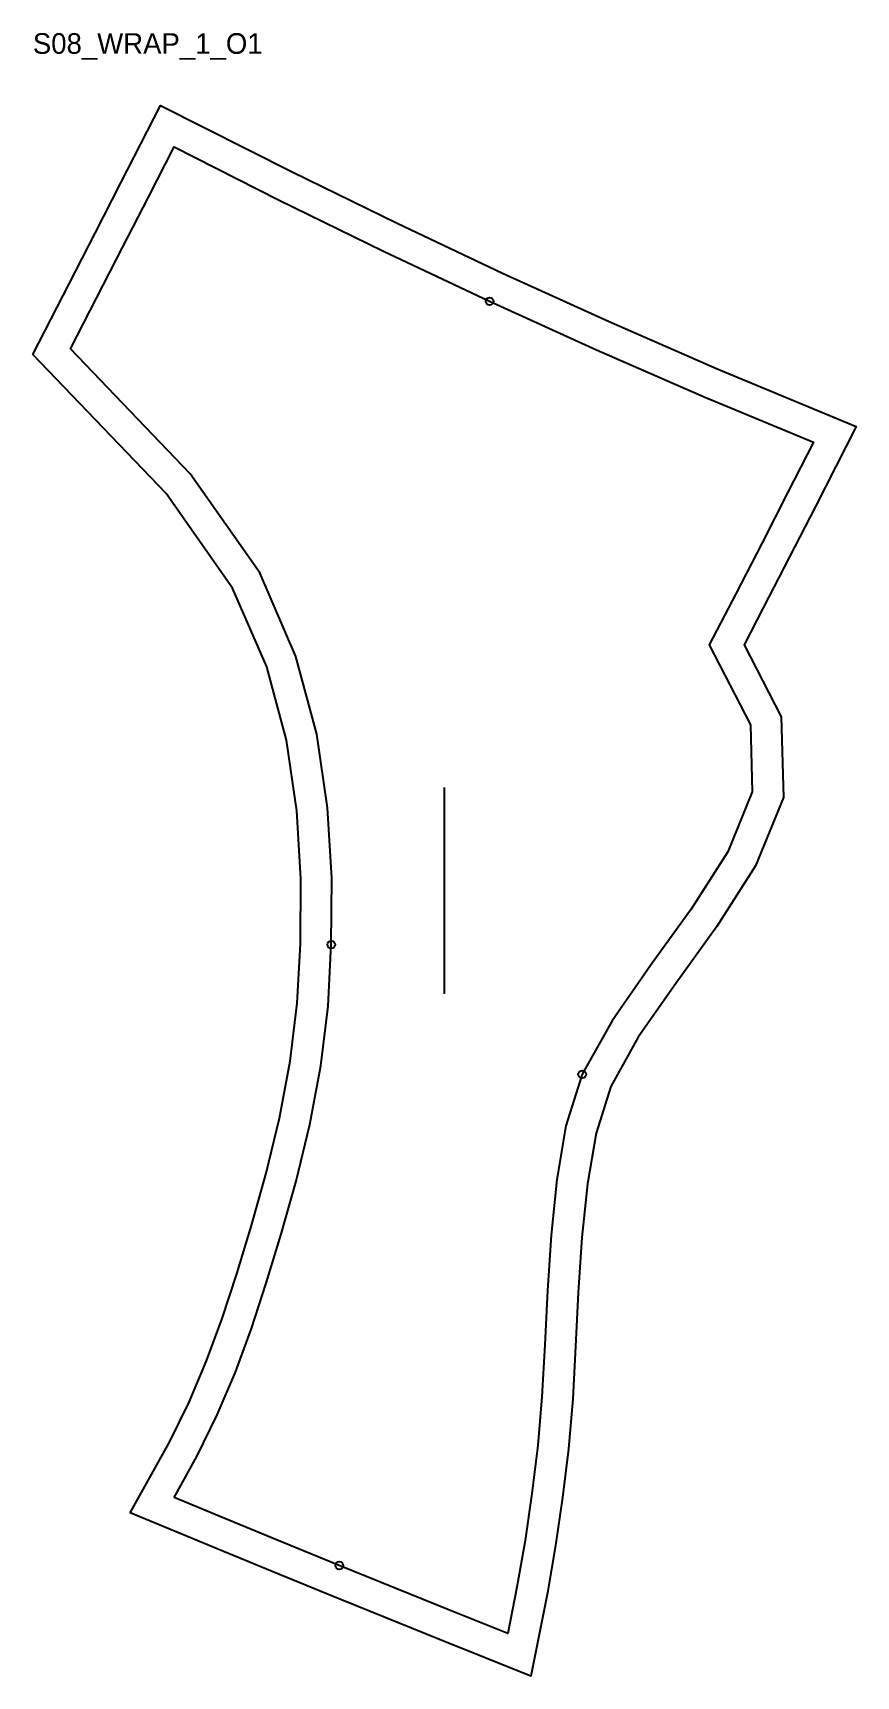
# Model space of a CAD drawing. Header units: millimetres. Extents: x -55 to 265, y -69 to 568.
import ezdxf

# ---------------------------------------------------------------- set-up
doc = ezdxf.new("R2010")
doc.units = ezdxf.units.MM
for name, color, linetype in [('CUT', 1, 'Continuous'), ('GRAIN', 3, 'Continuous'), ('ID', 7, 'Continuous'), ('NOTCH', 2, 'Continuous'), ('SEAM', 5, 'Continuous')]:
    doc.layers.add(name, color=color, linetype=linetype)

msp = doc.modelspace()

# ---------------------------------------------------------------- linework, layer by layer
at = {"layer": 'CUT'}
msp.add_lwpolyline([(-17.05, -5.93), (-1.83, 21.36), (5.82, 36.98), (12.65, 52.97), (18.7, 69.44), (24.31, 86.69), (30.1, 105.45), (35.78, 125.69), (40.93, 147.09), (45.07, 169.2), (47.79, 191.61), (49.03, 214.73), (49.19, 239.84), (47.66, 266.25), (43.6, 293.6), (35.95, 322.1), (22.74, 352.63), (-3.02, 389.34), (-54.81, 443.25), (-40.75, 470.59), (-30.67, 490.23), (-20.65, 509.77), (-5.24, 539.84), (45.87, 514.02), (86.55, 494.13), (127.52, 474.77), (168.83, 455.99), (210.53, 437.84), (264.77, 415.33), (248.95, 384.33), (238.89, 364.71), (228.72, 344.93), (221.27, 330.6), (235.7, 302.72), (236.51, 271.42), (225.66, 244.88), (210.7, 221.41), (194.72, 199.36), (180.19, 178.47), (169.49, 159.31), (163.79, 141.24), (160.47, 121.61), (158.3, 100.73), (156.91, 79.49), (155.86, 58.49), (154.74, 38.2), (153.09, 18.85), (150.83, -0.03), (148.1, -18.64), (144.91, -37.04), (138.51, -69.32), (103.08, -55.09), (81.27, -46.31), (59.61, -37.52), (38.1, -28.72), (16.7, -19.9), (-17.05, -5.93)], close=True, dxfattribs=at)
at = {"layer": 'GRAIN'}
msp.add_line((104.98, 195.26), (104.98, 275.26), dxfattribs=at)
at = {"layer": 'NOTCH'}
for centre in [(122.48, 463.88), (61.02, 214.37), (158.42, 164.09), (64.14, -26.41)]:
    msp.add_circle(centre, 1.5, dxfattribs=at)
at = {"layer": 'SEAM'}
msp.add_lwpolyline([(0, 0), (8.81, 15.8), (16.73, 31.98), (23.81, 48.55), (30.04, 65.52), (35.75, 83.07), (41.61, 102.06), (47.39, 122.66), (52.66, 144.58), (56.94, 167.37), (59.76, 190.57), (61.02, 214.37), (61.2, 240.15), (59.61, 267.48), (55.37, 296.04), (47.31, 326.06), (33.27, 358.52), (6.28, 396.99), (-40.22, 445.38), (-30.08, 465.11), (-20, 484.75), (-9.97, 504.3), (0, 523.75), (40.53, 503.27), (81.35, 483.31), (122.48, 463.88), (163.96, 445.03), (205.83, 426.79), (248.18, 409.22), (238.27, 389.79), (228.22, 370.19), (218.06, 350.44), (207.75, 330.61), (223.77, 299.66), (224.45, 273.63), (214.96, 250.42), (200.78, 228.17), (184.93, 206.31), (170, 184.84), (158.42, 164.09), (152.09, 144.06), (148.57, 123.23), (146.34, 101.74), (144.93, 80.18), (143.87, 59.12), (142.76, 39.04), (141.15, 20.07), (138.93, 1.56), (136.25, -16.74), (133.11, -34.85), (129.55, -52.79), (107.56, -43.96), (85.77, -35.18), (64.14, -26.41), (42.66, -17.62), (21.29, -8.81)], close=True, dxfattribs=at)

# ---------------------------------------------------------------- texts
at = {"layer": 'ID'}
msp.add_text('S08_WRAP_1_O1', height=8, dxfattribs=at).set_placement((-54.81, 559.84))

doc.saveas('drawing.dxf')
